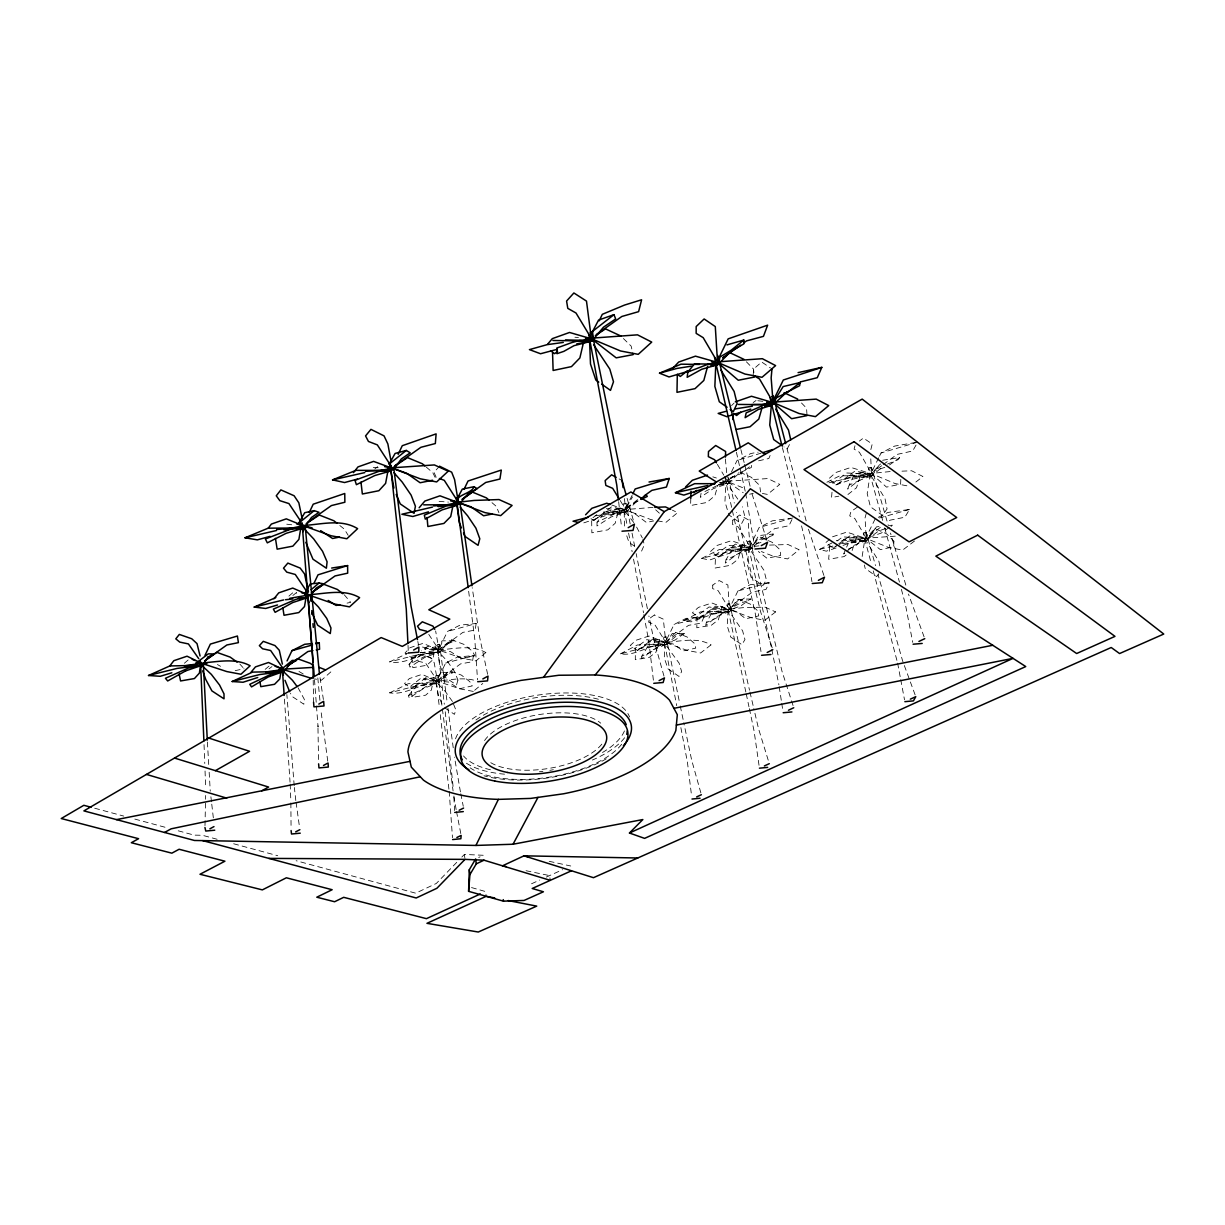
<?xml version="1.0" encoding="UTF-8"?>
<svg xmlns="http://www.w3.org/2000/svg" width="1225" height="1225" viewBox="0 0 1225 1225"><rect width="100%" height="100%" fill="white"/><g stroke="black" fill="none" stroke-linecap="round" stroke-linejoin="round"><path stroke-width="0.75" stroke-dasharray="5 3.75" d="M204.988 825.604L205.524 801.135M205.57 799.251L205.647 795.5M597.05 522.141L596.973 525.969L611.076 516.996L627.583 511.407L604.032 513.183L597.05 522.141L615.93 513.244L627.583 511.407M690.793 498.345L690.609 505.512L706.932 502.464L714.925 495.635L717.804 485.391M900.804 479.373L900.62 484.135L886.517 487.106L871.235 473.539L880.744 463.923M832.005 492.22L831.545 497.534L838.834 496.186M829.769 546.319L828.636 559.304L844.086 556.594L849.461 552.536M753.145 375.141L753.697 368.97L761.69 361.988L770.494 367.99M641.793 656.187L641.502 658.836L653.308 649.618L667.411 643.906L647.413 647.06L641.793 656.187L652.45 651.225L657.657 646.8L667.411 643.906M667.089 641.441L666.813 643.646L675.526 636.632L685.25 633.386L672.326 633.402L667.089 641.441L668.146 642.329L675.22 639.986L684.653 633.126M476.157 623.494L475.178 630.033L462.912 632.376L438.443 650.123L447.447 631.472L459.987 625.148L476.157 623.494L447.447 631.472M473.401 655.666L472.467 661.745L460.6 663.873L436.912 681.115L445.624 663.077L457.782 656.937L473.401 655.666L445.624 663.077M862.17 556.441L864.881 538.954L878.907 561.372L880.515 569.257M701.083 493.277L700.394 497.319L713.363 488.607L729.273 483.171L719.963 483.752M773.205 534.023L772.99 535.294L761.521 539.812L751.247 548.341L758.673 535.601L773.205 534.023L764.155 540.7M435.442 646.831L438.489 650.383L424.708 649.143L435.442 646.831L432.67 659.923L426.805 665.282L412.825 667.656L411.615 655.758M434.017 677.548L431.338 690.119L425.672 695.172L412.105 697.408L410.942 686.046L421.446 677.747L436.958 681.376L434.017 677.548L423.62 679.63L436.958 681.376M706.289 622.698L705.661 625.577L717.038 616.497L731.065 610.877L711.388 613.694L706.289 622.698L716.993 617.722L721.724 613.495L731.065 610.877M726.058 559.702L725.277 563.102L737.128 554.19L751.859 548.647L731.264 550.821L726.058 559.702L737.358 554.634L742.166 550.775L751.859 548.647M870.837 449.575L872.231 444.017L863.411 438.06L859.414 441.046M619.069 508.13L606.084 511.514L625.072 510.105L619.069 508.13L615.21 523.243L607.799 529.858L591.859 532.814L591.629 518.788L597.341 514.24M854.973 445.732L854.085 449.116L859.383 452.239L871.542 473.478L870.669 456.94M866.335 513.137L865.064 517.823L866.197 538.219L854.744 518.435L849.721 515.878L850.946 511.621L858.434 506.4M659.494 639.435L655.972 652.144L649.327 657.366L635.316 659.678L635.331 648.117L646.739 639.664L665.221 642.788L659.494 639.435L647.948 641.716L665.221 642.788M722.168 606.712L718.34 619.835L711.25 625.317L696.795 627.767L697.147 615.746L709.061 606.972L728.829 609.728L722.168 606.712L710.041 609.223L728.829 609.728M742.166 545.064L738.017 559.228L730.422 565.322L715.063 568.032L715.538 554.956L728.247 545.401L749.501 547.422L742.166 545.064L729.197 548.05L749.501 547.422M861.389 472.559L847.072 476.127L870.791 474.029L861.389 472.559L856.52 487.749L847.945 494.502M852.141 550.515L856.704 536.473L865.493 538.694L843.244 539.475L856.704 536.473M731.432 607.998L730.468 610.601C734.632 600.908 769.805 597.586 737.128 599.592L731.432 607.998L732.979 608.657L740.681 606.023L750.542 598.887M849.201 485.069L847.669 489.097L858.648 480.613L873.257 475.315L853.258 476.571L849.201 485.069L860.639 480.016L864.406 476.739L873.257 475.315M845.082 550.622L843.658 554.052L854.024 545.324L867.805 539.919L848.94 541.94L846.628 547.146M770.112 455.501L768.841 458.487L757.004 461.167M704.069 616.68L701.328 623.081L688.496 625.362L665.236 642.528L674.056 624.474L686.092 618.365L704.069 616.68L674.056 624.474M641.578 551.097L644.381 544.773L642.865 539.658M791.963 519.507L788.977 525.739L774.629 528.664L749.547 547.116L759.178 527.47L772.179 520.87L790.845 518.221M632.069 495.375L625.072 509.768L638.47 500.06M728.37 478.271L726.793 481.502L738.721 472.804M731.539 471.793L737.067 460.478L750.971 453.48L758.198 452.163M737.925 590.955L728.875 609.453L752.548 591.951L765.977 589.455L769.3 582.641L750.205 584.723L737.925 590.955L769.3 582.641M878.708 457.752L870.868 473.677L881.632 465.76M879.489 456.159L881.066 452.974L894.663 446.084L915.948 442.424M875.14 518.941L865.57 538.388L880.928 526.995M436.391 680.442L435.809 681.605L441.291 679.523L450.019 672.77L452.791 672.678L445.211 675.557L438.519 682.233L436.391 680.442L440.464 672.586L452.791 672.678M437.34 650.062L442.148 640.813L454.888 640.813L447.033 644.105L440.112 651.271L437.922 649.082L437.34 650.062L443.021 647.688L452.04 640.614M789.497 444.537L787.062 449.07L784.092 446.957M916.04 445.073L912.671 450.984L896.991 454.429L883.164 464.627M636.495 501.668L626.894 511.07L626.725 506.936L632.513 496.921M878.34 517.317L887.941 512.433L909.547 509.447L904.862 517.226L890.146 520.166L887.068 522.432M879.535 464.612L872.644 474.978L883.332 466.342M878.784 573.713L876.732 576.592L865.202 568.446L864.329 565.016M885.644 528.48L878.493 531.083L867.223 539.597L876.503 526.857L880.04 526.474M867.223 539.597L876.503 526.857M882.612 460.263L899.625 457.553L898.063 459.697L884.68 465.255M408.43 695.647L416.377 686.107L439.147 682.493L423.59 688.435L409.303 698.082L408.43 695.647L419.823 690.548L427.173 685.755L439.147 682.493M409.043 664.425L417.266 654.9L440.755 651.547L424.708 657.488L409.946 667.12L409.043 664.425L428.413 654.609L440.755 651.547M439.576 466.204L433.972 472.237L436.161 477.275M456.741 862.339L436.33 883.455L415.673 893.178L296.128 860.716M461.84 857.071L464.397 854.438L483.354 855.28L478.715 857.469M731.555 405.597L734.035 403.117M891.004 526.52L892.397 525.173L888.875 525.556M330.827 671.897L321.501 680.212L314.595 678.895M421.247 654.38L416.638 658.438L418.613 661.347L425.534 662.97L437.463 680.962L434.186 662.725L431.522 658.33L425.412 655.161L421.247 654.38L431.522 658.33M732.734 476.433L727.145 481.364L743.238 492.756M184.378 663.246L188.206 659.923M288.916 596.116L293.097 592.517L296.511 593.13M829.8 539.168L825.665 542.736L833.337 548.126L836.185 546.396M265.167 669.355L269.041 666.094L272.547 666.997M437.202 681.008L449.483 670.688L461.427 675.128L469.757 681.605L472.253 685.908L459.268 688.802L448.518 682.034L437.202 681.008L419.272 683.489L411.615 688.618L404.556 683.55L409.334 678.573L422.074 674.362L437.111 681.1L426.423 677.241L411.615 688.618M474.657 690.272L482.803 683.458M374.743 469.083L377.637 466.679M637.551 499.586L625.424 509.631L635.04 513.842L646.387 522.462L653.675 520.931M420.236 652.803L438.657 650.107L451.413 639.649L463.739 644.304L472.314 651.103L474.887 655.743L461.488 658.683L450.402 651.547L438.749 650.016L427.602 646.387L421.4 650.873M438.657 650.107L423.115 643.339L409.962 647.719L405.031 653.002L412.32 658.223L416.209 655.069M593.712 520.533L611.275 506.936L625.317 509.753L603.297 513.903L593.712 520.533L591.001 518.619M718.371 556.854L735.383 544.114L749.761 547.1L727.956 550.745L718.371 556.854L710.638 551.403L717.115 545.431L731.356 540.684L749.761 547.1M836.568 484.84L854.836 471.196L871.097 473.662L847.179 478.087L836.568 484.84L828.422 479.113L835.756 472.528L850.885 467.429L871.097 473.662M637.429 650.46L652.879 638.975L665.451 642.513L645.958 645.177L637.429 650.46L630.324 645.407L635.989 640.262L648.99 636.02L665.451 642.513M699.689 617.936L715.676 606.084L729.074 609.438L708.663 612.408L699.689 617.936L692.401 612.776L698.449 607.386L711.832 602.991L729.074 609.438M833.337 548.126L837.379 544.865M838.727 543.778L850.518 535.493L865.784 538.372L843.305 542.047L837.609 545.523M292.852 595.472L296.618 592.471M915.887 482.022L922.915 476.51L911.66 470.767L898.905 471.288M638.118 500.994L626.725 506.936M269.025 668.865L271.919 666.63M914.524 541.006L902.641 550.102L888.385 547.376L865.616 538.219L897.067 536.045M832.755 483.354L846.628 472.988L870.791 474.029M889.503 464.964L899.625 457.553M753.161 402.581L756.009 400.514M837.012 541.037L842.815 536.826L865.493 538.694M889.304 527.393L881.571 532.921L872.46 536.213L869.796 536.06M412.32 658.223L418.904 653.706M717.314 485.544L702.828 492.542M624.689 504.302L626.082 503.49L630.186 523.902M438.412 644.962L439.576 644.304L447.202 702.691M436.881 676.062L437.999 675.434L453.082 790.937M870.026 468.302L871.526 467.475L888.385 525.785M748.965 541.879L750.328 541.128L782.009 671.285L790.952 699.062M836.093 547.988L826.263 551.173L819.571 549.397L834.684 541.511M620.401 653.844L637.352 644.993L666.048 644.442C649.908 643.462 636.219 656.6 620.401 653.844L645.33 647.259L666.048 644.442M683.627 620.677L700.547 611.842L729.702 611.397L712.475 614.261L690.992 621.856L683.627 620.677L708.892 614.077L729.702 611.397M664.838 637.536L666.063 636.893L679.86 704.099M728.339 604.4L729.641 603.726L749.516 690.196M864.773 533.212L866.197 532.477L875.492 565.598M701.757 558.34L719.58 549.413L750.435 549.183L732.152 552.276L709.428 560.07L701.757 558.34L728.492 551.602L750.435 549.183M826.875 482.221L839.845 475.79L871.817 475.821L852.462 479.159L832.571 485.973M389.703 692.829L408.185 683.718L437.677 683.045C420.772 682.463 406.47 695.57 389.703 692.829L415.551 686.092L437.677 683.045M420.206 652.466L439.239 652.098C421.829 651.486 406.976 665.206 389.703 661.883L408.782 652.68M848.159 549.198L855.846 545.646L859.445 541.925L867.805 539.919M531.543 883.761L539.735 880.055M546.289 877.085L562.597 869.689M884.817 467.368L875.431 470.431M760.985 542.461L752.518 544.865M843.045 545.416L848.251 543.502L866.458 540.424L836.369 540.623M832.556 536.795L846.781 532.094L865.784 538.372M792.713 517.961L759.178 527.47M909.547 509.447L878.57 518.236M761.123 453.143L737.067 460.478M917.724 442.118L881.066 452.974M583.82 522.861L606.788 515.25L625.99 511.943L602.072 512.019M416.408 655.053L389.703 661.883M842.279 543.624L866.458 540.424M828.927 482.849L849.583 477.873L871.817 475.821M819.571 549.397L834.21 545.768M595.074 515.756L625.99 511.943M235.2 670.642L244.035 668.728M347.058 603.113L350.717 602.348L344.286 594.814M749.623 494.196L753.253 493.445M719.933 482.849L727.038 481.486L723.669 480.92M718.876 485.222L727.727 483.691L720.392 483.691M718.662 484.702L729.273 483.171M418.154 654.824L439.239 652.098M758.949 545.86L749.562 546.947L752.931 548.264M719.688 482.512L726.762 481.854L722.245 480.889M718.646 484.503L727.727 483.691M437.999 675.434L435.809 675.633L435.748 676.69L439.362 707.07M666.063 636.893L663.919 637.077L663.613 638.179L676.721 705.661M439.576 644.304L437.31 644.488L437.248 645.621L444.323 704.237M729.641 603.726L727.436 603.91L727.053 605.073L745.841 691.987M750.328 541.128L748.016 541.297L747.587 542.614L771.367 647.474M866.197 532.477L863.916 532.645L863.349 533.962L870.791 561.678M626.082 503.49L623.602 503.659L623.295 505.098L627.185 525.602M871.526 467.475L869.122 467.644L868.51 469.114L882.658 520.395M890.162 471.564L870.929 473.462L895.107 483.553L910.252 486.432M652.986 507.41L625.026 509.569L650.659 519.522L655.727 520.487M769.499 545.094L788.058 544.528L799.144 549.765L787.583 558.922L773.159 556.165L761.368 551.556M723.041 481.655L726.762 481.854M373.273 467.46L380.623 467.873M606.36 508.681L625.072 510.105M439.086 501.347L448.411 502.112M574.923 337.227L578.46 337.549M286.742 524.193L293.985 525.035M757.846 400.728L763.374 401.371M762.379 493.445L767.508 494.425L779.774 484.38L767.861 478.562L726.793 481.287L745.367 488.775M657.427 520.809L665.895 522.417L677.609 512.601L672.403 510.167M473.294 691.421L460.018 688.879L436.789 681.008C449.759 680.151 463.938 676.675 476.448 680.932M422.472 647.06L438.489 650.383M526.03 870.715L549.566 875.599L550.285 880.346M549.168 861.313L570.743 865.998M217.131 839.278L202.447 835.282L194.193 835.128L174.884 829.907M233.653 843.765L277.738 855.724M94.693 808.224L123.771 816.095M134.827 819.081L167.856 828.008M471.518 887.558L485.605 891.57L486.019 894.725M712.843 476.847L716.395 478.01M611.796 505.022L625.317 509.753M739.946 472.237L751.247 477.26L759.745 485.529L760.526 491.929M752.686 548.341L749.884 546.993L760.128 537.117L772.179 542.323L780.065 549.826L780.662 555.384L767.049 558.324L758.352 551.495M619.146 478.929L622.162 480.567M217.422 664.517L220.546 666.323M298.992 671.468L303.448 674.133M444.675 707.836L454.46 714.359L455.807 709.796L453.127 703.165M634.596 546.243L628.992 542.369L625.669 532.645M339.815 525.525L344.271 529.077L348.176 535.31M426.285 467.108L432.777 472.636L436.146 479.526M491.991 502.679L496.156 506.262L498.927 512.647M655.681 509.814L659.448 513.275M623.403 338.529L631.151 346.124L633.141 354.637M746.393 361.804L753.482 369.062L754.401 377.086M801.502 402.994L806.555 408.216L807.03 415.612M239.84 664.057L242.979 667.564M633.8 522.585L624.183 510.35L624.52 527.5M298.058 687.761L304.351 699.398L303.877 704.207L292.086 696.458L290.493 693.304M452.454 701.496L445.364 691.513L436.023 681.728L438.565 696.336L443.266 706.917M428.765 634.397L439.025 649.954L435.641 630.952M636.617 527.072L642.344 537.959M620.141 500.474L625.73 509.569L624.413 498.59M737.802 499.157L725.966 482.068L724.94 501.699L728.906 514.944L741.508 523.779L745.014 517.21L742.365 506.782M717.375 464.367L723.791 475.147M724.71 476.678L727.466 481.303M924.094 636.878L908.46 594.048M915.121 694.881L902.58 660.78L878.08 574.801M823.904 575.474L808.132 528.22M766.942 540.47L752.028 493.874M791.518 700.792L793.203 705.998M772.225 647.872L760.511 611.459L736.516 512.326M768.213 760.174L758.535 728.707L753.819 708.54M905.826 585.106L890.498 533.074M627.108 498.345L633.907 522.279M700.868 792.927L691.696 760.235L683.795 722.811M663.965 676.077L653.798 639.664L648.898 615.991M884.68 527.715L899.441 582.12M901.386 589.347L905.275 603.803L912.748 642.375M873.272 570.927L897.144 661.27M806.157 520.855L786.159 445.441M740.895 449.621L744.142 462.529M744.616 464.367L750.175 486.493M782.407 447.569L799.358 516.873M801.548 525.908L805.039 540.378L811.945 581.615M728.109 477.046L734.296 503.046M749.945 692.033L753.375 706.702M736.409 452.193L745.244 491.363M745.657 493.216L754.692 547.146M724.756 476.847L731.922 508.559M732.336 510.427L755.396 614.093L760.985 651.547M771.781 649.342L778.901 684.806M487.642 674.317L479.511 636.571L472.222 587.663M746.224 693.825L748.965 706.779M749.363 708.632L754.049 730.835L759.178 766.314M680.243 705.968L683.412 720.943M647.397 608.702L636.143 553.577M632.039 533.181L634.657 546.166M460.432 791.917L454.506 757.173M460.784 793.708L463.249 806.249M456.144 809.618L453.342 792.82M456.496 811.471L460.799 833.567M417.817 641.456L418.537 645.162M628.593 533.059L632.131 551.709M633.539 559.151L643.523 612.791M897.619 663.123L900.39 677.808M900.727 679.645L904.525 699.827M680.87 727.604L687.424 762.256L691.528 795.347M643.86 614.628L648.928 642.222L653.538 681.452M779.192 686.674L781.473 701.573M781.749 703.426L782.897 710.883M320.016 677.67L323.385 699.506M327.764 761.169L320.812 709.765M295.807 800.553L294.368 787.522M296.067 802.375L299.62 827.84M453.235 747.786L447.447 704.574M468.654 591.277L474.795 639.22L477.536 679.89M464.397 854.438L464.811 857.73M445.242 711.802L453.403 789.528M440.265 714.665L448.962 789.436M449.177 791.273L452.484 837.701M210.899 796.755L211.542 802.329M211.757 804.182L213.686 820.903M618.656 501.699L621.58 527.516M317.811 677.9L319.924 700.394M725.399 458.946L727.129 477.582M294.214 785.669L286.849 694.529M314.503 679.814L318.071 727.083L317.918 725.139L318.592 762.011M284.445 699.138L290.049 782.193M290.172 784.107L290.846 801.028M453.847 797.169L454.628 810.537M207.408 742.013L208.725 764.706M209.169 772.271L210.256 791.182M408.017 645.361L408.292 651.103M204.039 744.662L204.759 763.481M205.05 771.015L205.693 787.966M313.202 680.105L313.569 702.185M290.861 802.865L291.075 828.682M606.253 758.842A89.012 38.832 -8.9 0 1 484.013 775.793M624.628 737.726A88.858 39.016 -8.9 0 1 592.395 760.051M504.547 774.185A88.858 39.016 -8.9 0 1 465.316 762.486M455.562 738.828A88.858 39.016 -8.9 0 1 542.644 694.468A88.858 39.016 -8.9 0 1 629.543 717.008M624.428 730.942A84.249 36.98 -8.9 0 1 599.5 754.171M553.363 769.713A84.249 36.98 -8.9 0 1 549.872 770.326M542.874 771.352A84.249 36.98 -8.9 0 1 539.398 771.765M490.444 769.759A84.249 36.98 -8.9 0 1 463.525 755.932M475.928 719.994A84.249 36.98 -8.9 0 1 600.495 699.873M621.657 744.279A84.433 36.765 -8.9 0 1 549.076 777.186A84.433 36.765 -8.9 0 1 470.155 767.845M601.812 744.142A62.827 27.348 -8.9 0 1 547.085 768.688A62.827 27.348 -8.9 0 1 488.469 761.169M484.564 740.574A62.827 27.348 -8.9 0 1 540.562 714.359A62.827 27.348 -8.9 0 1 600.74 723.194M751.384 465.377L751.369 467.46L739.364 473.034L728.615 482.818L729.687 478.301L740.16 473.952L751.384 465.377M664.486 643.125L664.333 658.162L668.038 668.911L678.987 676.399L681.651 671.622L679.125 663.184L664.486 643.125M893.882 541.205L893.714 546.763L880.408 549.673L865.907 538.265L874.91 528.587L886.502 533.748L893.882 541.205M712.782 585.106L712.628 588.612L718.126 590.664L729.457 609.284L727.88 585.014L719.136 580.543L712.782 585.106M728.14 610.035L727.206 625.837L730.697 636.985L741.845 644.672L744.953 639.588L742.61 630.829L728.14 610.035M748.781 547.697L747.541 565.246L751.139 577.358L762.93 585.565L766.36 579.808L763.956 570.283L748.781 547.697M732.81 520.196L732.489 524.438L738.231 526.964L750.175 546.932L748.383 526.382L748.843 520.135L739.686 514.975L732.81 520.196M870.148 474.228L867.208 493.675L870.393 506.752L882.628 515.465L887.038 508.926L885.017 498.636L870.148 474.228M457.936 680.074L456.542 684.959L444.997 677.241L440.142 666.186L437.524 650.735L447.156 660.995L454.475 671.392L457.936 680.074M739.043 599.454L729.181 609.346L736.118 611.52L745.795 618.763L758.688 615.899L757.969 611.045L750.466 604.185L739.043 599.454M675.756 632.452L665.543 642.421L673.321 644.028L683.06 650.98L695.739 648.132L694.636 643.6L687.087 636.985L675.756 632.452M485.835 652.558L476.004 660.888L462.284 658.284L438.32 650C454.062 648.928 471.319 644.365 485.835 652.558M710.959 644.901L700.639 652.986L687.363 650.46L665.221 642.405C680.334 641.517 697.117 636.724 710.959 644.901M775.624 611.903L764.813 620.294L751.216 617.706L728.86 609.315L743.039 607.646L765.104 607.156L775.624 611.903M654.395 614.996L648.53 619.253L648.852 622.453L654.563 624.275L665.818 642.375L663.322 619.161L654.395 614.996"/><path stroke-width="1.5" d="M677.287 375.662L676.981 392.322L695.034 388.647L703.824 380.454L707.606 366.352M690.793 498.345L690.977 491.179M725.46 457.078L725.644 451.504L715.691 445.502L708.479 451.535L708.341 456.634L714.619 459.758L716.457 462.836M715.844 362.845L714.864 386.426L719.305 401.754L727.068 407.282M733.04 419.685L733.27 414.433M468.608 891.341L469.91 874.619L476.265 863.855L475.622 858.939L469.298 869.75L468.608 891.341L503.444 901.156L524.055 900.452L543.41 891.785L532.217 888.493L571.493 870.776M771.49 403.01L769.744 425.06L773.71 439.561L782.607 445.9M771.964 368.985L771.153 377.913L773.052 402.244M687.837 372.017L707.591 364.407L719.534 364.208L694.514 363.871L687.837 372.017L687.164 377.3L701.757 369.261L717.758 364.713L714.129 364.652M200.823 663.047L199.384 673.107L194.438 678.543L180.58 680.962L179.11 674.01M281.337 669.631L279.775 679.002L274.553 684.3L260.787 686.658L259.914 681.559M306.648 594.003L304.489 606.559L298.808 612.577L284.016 615.272L282.837 607.753M800.139 382.537L799.588 385.722L786.22 392.582L774.261 403.882L776.007 398.033L783.173 386.564L800.139 382.537L787.981 392.015L776.007 398.033M388.34 468.808L385.599 483.4L378.877 490.72L362.355 493.997L360.977 482.083M453.602 502.663L450.708 516.567L443.909 523.427L427.862 526.505L427.05 517.425M583.314 343.276L579.869 357.96L571.493 366.597L553.118 370.471L552.567 353.045M762.164 407.374L758.796 419.088L750.067 426.744L736.103 429.5M649.02 482.022L669.263 478.47L666.431 487.06L651.868 490.352L644.427 495.742M592.732 331.225L592.701 340.198L603.481 327.197L615.67 318.944L613.97 314.657L598.55 320.092L592.732 331.225L613.97 314.657M798.088 372.63L821.807 367.377L817.274 377.698L800.813 381.817L797.812 383.992M205.05 655.268L210.363 644.09L237.42 636.02L238.4 642.635L226.87 644.978L205.769 660.03M309.267 512.479L313.217 504.195L344.761 493.491L344.868 502.25L331.408 505.573L307.429 522.554M313.998 583.238L318.01 574.831L347.609 565.582L347.686 573.162L335.053 575.949L311.334 592.885M287.048 660.918L291.948 650.674L304.688 644.289L311.977 643.554M398.156 454.322L402.275 445.701L436.115 433.88L435.334 443.542L420.879 447.309L394.634 465.913M464.061 489.28L468.042 481.012L501.301 470.063L499.938 479.021L485.743 482.466L462.131 499.341M599.193 320.812L602.317 314.32L624.49 305.086L641.609 299.773L638.608 311.655L621.825 316.479L596.529 334.425M632.85 493.767L635.178 488.974L669.263 478.47M717.574 360.625L728.155 338.866L767.631 325.161L763.451 336.354L746.592 340.872L743.606 343.015M506.124 866.58L502.495 865.815L523.994 855.831L593.467 877.682L1111.213 647.504L1119.573 653.553L1163.75 634.045L862.186 399.105L664.256 511.652L630.89 491.96L428.827 609.774L449.805 619.13L402.321 646.402L381.159 637.567L83.897 810.889L194.423 840.472L475.928 845.434L498.391 799.374L530.655 798.409L563.531 793.785A136.343 59.55 -8.9 0 0 675.863 730.452L677.318 714.696L669.539 700.21A136.343 59.55 -8.9 0 0 595.182 674.944L558.83 675.251L521.084 680.38A136.343 59.55 -8.9 0 0 407.925 751.89L411.309 767.141L423.406 780.095A136.343 59.55 -8.9 0 0 498.391 799.374M773.128 400.866L783.311 380.01L821.807 367.377M475.928 845.434L513.045 844.239L537.989 797.383M456.818 499.356L462.315 489.097L474.014 486.692L477.03 488.607L467.766 494.058L459.605 503.858C451.213 495.252 471.901 494.318 474.014 486.692M389.198 464.061L395.093 453.464L406.287 450.433L410.207 452.837L401.325 458.931L393.547 469.512L389.198 464.061L406.287 450.433M306.296 593.237L304.627 593.834L310.139 583.988L319.067 583.008L323.507 583.804L316.387 587.954L310.185 596.238M298.823 523.06L304.719 512.708L314.197 510.641L318.99 512.295L311.426 517.501L304.872 527.087L300.661 522.998L298.823 523.06L314.197 510.641M543.502 677.333L664.256 511.652M268.352 528.052L271.383 524.07L286.298 518.849L303.188 525.724L288.61 528.756M169.739 666.048L173.843 660.688L187.042 656.202L201.467 663.23L184.347 665.91M353.474 472.62L357.991 466.909L373.61 461.396L391.801 468.088L379.214 470.905M273.971 598.78L278.733 592.869L292.729 588.061L308.608 594.982L289.774 598.321M251.125 672.112L255.474 666.89L268.52 662.495L283.189 669.432L265.794 672.004M595.182 674.944L750.358 488.79L1025.754 666.568L644.595 838.375L629.451 833.015L642.834 819.556L513.045 844.239M547.59 344.225L552.322 338.636L569.533 332.465L589.072 338.131M419.134 507.778L424.861 501.056L439.974 495.819L457.951 502.495L443.741 505.404M672.433 368.71L678.665 362.064L695.463 356.153L715.232 361.773M585.581 514.776L591.859 508.298L606.727 503.245L610.111 504.424M550.285 880.346L484.013 860.195L465.01 859.368L436.896 888.278L416.194 897.986L202.692 840.61M685.571 486.922L692.37 480.261L707.529 475.116M311.089 589.73L319.067 583.008M557.589 351.299L554.665 353.673L550.622 350.825M687.378 370.746L680.319 376.458L677.287 374.314M740.681 412.212L736.608 415.505L733.683 413.453M693.809 492.741L696.719 490.383M743.805 340.045L731.34 350.105L719.841 357.133L718.784 363.779L730.621 351.544L743.897 343.873L743.805 340.045L726.961 344.899M640.813 498.897L646.172 494.701L647.275 496.462L641.119 499.433M287.523 666.155L297.491 658.713L310.338 663.353L313.401 665.619M782.836 394.863L787.323 391.602M462.33 499.279L472.36 492.083L486.417 497.886L489.204 500.275M287.37 666.293L307.904 651.532L312.911 650.567M740.62 345.159L722.735 358.022L729.671 352.601L744.034 359.384M313.187 591.675L323.676 584.248L337.35 589.439L342.908 593.742M204.606 660.979L216.84 652.358L230.177 657.121L237.083 662.067M595.335 335.604L605.487 328.882L620.815 336.002M306.189 523.672L319.296 515.021L333.889 520.778L336.86 523.152M395.032 465.883L407.542 457.629L422.38 463.785L424.983 466.005M590.205 332.649L591.798 331.608L622.407 481.792L626.067 494.67M457.614 496.875L458.962 496.033M771.628 396.793L773.205 395.859L785.684 443.603M304.627 593.834L308.486 591.598M318.806 704.099L323.66 701.312L323.997 705.983L313.952 706.856L313.569 702.185M413.621 650.031L418.889 647.03L418.736 652.159L408.384 653.017M628.195 527.669L634.428 524.116L633.034 530.394L621.994 531.206M215.401 770.647L249.563 751.293L208.801 738.062M164.533 832.464L171.148 828.82L420.313 776.788M116.498 819.617L261.737 790.799L268.597 787.047L174.517 758.061M323.492 765.457L328.055 762.991L328.346 767.049L318.959 767.922L318.623 763.849M482.834 678.926L488.025 676.108L487.535 680.886L477.673 681.728M209.873 828.835L213.977 826.599M761.246 545.63L767.524 542.262L765.472 548.203L754.983 548.999M295.684 831.852L299.88 829.662M818.377 580.344L824.517 577.189L822.251 582.702L812.267 583.498M659.096 680.61L664.471 677.9L663.138 682.509L653.767 683.32M767.172 652.496L772.807 649.694M459.161 810.246L463.601 808.056M456.864 837.502L461.151 835.419L460.86 838.742L452.592 839.569M918.918 641.441L924.768 638.669M788.456 710.24L793.754 707.744M476.265 863.855L484.013 860.195M706.565 487.657L683.856 495.099L675.434 492.71L694.682 483.676L714.879 483.691M257.755 677.502L243.055 682.248L232.183 681.513L252.503 672.112L283.725 671.438L268.153 676.996L251.523 686.903L249.778 684.3L271.322 674.148L283.603 671.285M480.384 893.959L426.438 918.658L343.704 897.328L334.593 901.738L316.8 897.205L332.143 889.717L286.359 877.789L262.349 889.886L199.997 874.267L224.91 861.206L179.095 849.262L171.852 853.167L131.32 842.723L138.578 838.696L61.25 818.53L83.836 805.3L91.079 807.244M696.673 796.893L701.374 794.734M764.354 765.931L769.3 763.68M910.328 699.169L915.779 696.673L913.421 700.884L904.877 701.665M629.451 833.015L1013.044 658.361L676.353 725.093M171.837 672.785L160.261 676.292L148.516 675.496L169.846 665.941L202.018 665.282L196.812 666.155M277.539 604.982L265.687 608.457L254.218 607.079L275.824 597.54M689.568 370.869L669.018 376.948L659.525 373.181L681.039 364.177L699.429 364.438M270.036 536.351L257.373 539.857L245.046 537.79L268.183 528.159L303.815 527.99L296.71 529.231M357.44 479.097L344.577 482.543L332.557 479.878L355.863 470.369L390.653 470.431L385.094 471.013M750.757 409.089L726.762 416.668L718.172 413.407L726.502 411.187M428.459 511.866L412.81 516.506L401.861 514.24L432.502 507.089M735.276 401.877L751.476 396.257L772.592 402.458L761.873 404.771M557.237 349.309L540.547 353.749L529.43 349.615L547.07 344.669L563.286 342.433M307.597 597.647L292.668 602.577L275.12 612.316L273.374 609.101L296.159 599.255L307.23 597.233M762.777 452.638L772.653 449.544M312.589 644.932L291.948 650.674M315.943 643.875L319.281 642.834L319.587 649.265L316.249 649.908M771.643 405.307L758.367 409.441L745.137 417.679L746.147 412.871L764.201 404.954L773.174 404.388M457.017 505.251L442.041 509.922L425.274 519.109L424.325 515.112L446.359 506.017L458.594 504.44M305.653 527.424L286.129 533.334L267.31 542.859L265.396 538.985L289.835 529.506L305.653 527.424L276.59 529.491M390.775 470.921L374.758 475.56L356.398 484.687L354.974 480.292L378.984 471.349L392.628 470.048M659.525 373.181L676.782 368.465L691.482 366.137M332.557 479.878L364.805 472.59M245.046 537.79L276.513 530.502M593.497 340.627L574.004 345.68L563.837 351.361L556.992 353.688L556.808 348.038L571.493 342.678L579.471 340.535L593.497 340.627L565.491 339.907M675.434 492.71L707.759 485.498M588.23 517.272L573.04 521.207L578.552 522.478M254.218 607.079L283.664 599.928M581.829 340.948L590.848 338.636M148.516 675.496L176.997 668.421L202.018 665.282M232.183 681.513L259.746 674.546L283.725 671.438L278.611 672.295M707.912 364.438L717.023 362.294M339.738 604.66L336.079 605.441L328.223 600.464M339.509 537.086L332.572 538.495L320.644 530.639M492.128 514.041L483.615 515.771L471.043 506.844L459.666 502.939M807.03 415.612L791.641 418.705L775.226 404.495M432.593 480.246L420.114 482.742L406.685 473.263L393.547 468.547M261.737 790.799L410.023 761.337M673.903 708.326L992.771 645.269M754.401 377.086L738.277 380.24L719.718 364.315M711.051 484.549L714.604 483.875M633.141 354.637L616.19 357.853L592.471 339.524M576.761 343.842L591.629 341.132L552.904 340.473M734.832 408.966L752.349 406.195M710.592 365.999L717.804 364.698L714.053 364.912M385.063 471.748L390.622 470.752M764.676 406.317L771.612 405.092M453.25 505.68L456.818 505.067M300.048 598.673L307.368 597.433L298.257 598.321M331.653 568.048L347.609 565.582M202.891 662.909C218.601 661.668 235.598 657.856 250.145 665.757L240.942 674.255L226.839 671.576L202.738 663.69M284.613 669.11L313.34 667.365M309.925 594.63C326.447 593.558 344.485 588.796 359.629 597.678L349.538 606.88L334.731 604.063L309.956 595.442M457.568 502.296L474.136 500.443L499.004 499.555L512.096 505.435L500.703 515.618L484.962 512.617L459.283 502.939M302.728 525.54C320.965 524.606 340.994 518.466 357.623 528.649L346.859 538.755L331.072 535.754L304.504 526.168M772.362 402.198L816.217 399.12L828.728 405.597L815.452 416.638L799.067 413.514L774.032 402.903M391.387 467.858L434.37 464.933L448.228 471.181L436.667 481.93L420.267 478.807L393.087 468.501M285.486 599.729L292.775 598.933M718.539 361.804L762.363 358.695L775.609 365.601L762.011 377.3L744.938 374.038L718.417 362.707M592.364 338.115L637.505 334.838L651.731 342.097L638.225 354.347L620.508 350.962L592.18 339.019M315.637 643.202L319.281 642.834M691.987 799.037L700.072 798.241M214.758 830.198L205.769 831.055L204.942 827.472M454.735 812.435L463.295 811.608M300.263 833.168L291.519 834.011L291.091 830.519M759.439 768.182L767.677 767.386M283.802 529.828L289.253 529.322M296.542 528.649L303.815 527.99M783.173 712.736L791.917 711.939M438.091 506.583L443.695 506.078M453.005 505.251L456.741 504.914M761.552 655.298L770.938 654.502M913.1 644.212L922.195 643.431M587.388 339.356L590.588 339.111L585.213 339.371M433.589 505.925L456.772 504.44M585.963 341.392L591.629 341.132M365.479 471.166L390.729 470.048M654.763 507.349L665.481 506.936L670.672 509.355M712.935 362.845L716.732 362.738L713.455 362.768M751.828 404.572L773.189 404.296M766.636 402.872L772.286 402.872L767.08 402.566M423.697 504.838L456.772 504.761M268.872 858.403L465.01 859.368M738.323 404.434L771.505 404.755M637.766 857.99L523.994 855.831L527.592 856.612M203.304 663.292L206.826 663.598M585.55 338.177L589.087 338.483M711.465 361.758L715.17 362.11M767.064 401.8L772.592 402.458M305.056 594.676L308.47 595.289M311.135 678.237L284.552 669.922M494.732 897.956L486.218 896.302L426.958 923.328L478.271 932.026L536.734 906.117L508.191 900.559M384.543 466.603L391.801 468.088M450.586 500.872L457.951 502.495M305.04 526.046L312.099 527.853M426.713 631.273L419.562 629.436L417.526 626.189L422.303 621.81L432.915 626.097L434.722 629.344M296.68 523.963L303.188 525.724M146.449 774.414L226.763 798.133M301.442 592.64L308.608 594.982M439.407 478.5L444.277 480.338L458.364 502.311L454.582 479.572L451.673 472.192L439.576 466.204M318.791 667.242L325.666 669.907M275.012 666.17L283.189 669.432M192.172 659.295L195.265 660.612M784.107 392.72L797.72 399.09M388.692 466.985L391.617 468.486M453.97 500.933L457.752 502.862M616.144 477.291L611.612 474.825L605.135 480.613L605.839 485.422L612.668 488.331L619.207 498.958M754.738 376.106L759.531 379L772.163 400.697M716.426 481.992L699.215 471.058L748.245 442.822L765.135 454.291M598.765 382.108L595.84 380.026L590.496 364.009L589.516 339.187M601.705 384.175L610.494 390.377L613.495 381.771L609.805 369.108L593.666 344.792M730.177 409.487L733.285 411.707L737.113 403.561L734.127 391.449L720.928 370.18M311.012 599.408L318.439 607.003L326.723 618.395L330.964 627.966L330.291 633.57L317.688 625.194L311.839 613.005M393.96 472.728L402.213 482.099L411.11 495.114L415.413 506.262L414.065 513.336L400.253 503.919L396.226 494.487M460.309 507.334L467.598 515.786L475.928 528.174L479.787 538.755L478.041 545.324L464.842 536.305L463.479 532.952M296.94 686.276L292.469 680.319L281.949 670.075L283.465 675.189M198.726 658.667L188.42 643.921L179.723 642.099L175.803 638.853L179.325 634.428L191.728 638.746L197.026 643.615L200.073 656.003M283.542 669.279L270.648 650.521L262.594 648.775L259.363 645.652L263.283 641.349L274.936 645.544L279.285 650.245L282.378 664.088M775.67 409.165L788.502 430.082L790.753 439.882M303.034 526.076L301.503 523.795L298.9 539.383L292.867 546.151L277.141 549.168L275.457 538.357M306.878 591.675L295.271 574.464L286.772 572.136L283.511 568.17L287.86 563.087L300.186 568.094L304.581 573.974L308.256 591.338M300.447 520.824L288.932 503.582L279.821 500.657L276.268 495.803L280.877 489.893L294.107 495.757L298.854 502.862L302.131 518.558M391.25 466.358L377.331 444.889L368.449 441.459L365.555 435.901L370.945 429.362L384.038 435.87L387.881 443.986L391.234 462.376M590.389 336.814L575.995 313.003L567.788 308.363L566.578 301.044L573.882 292.974L586.484 301.09L591.338 338.406M716.548 360.441L703.196 337.671L696.152 333.368L696.183 326.539L704.13 318.959L715.293 326.585L717.513 362.064M289.697 691.712L284.981 680.304M461.427 527.929L459.39 522.891L456.649 503.108M201.405 667.38L200.15 663.889L211.343 674.378L219.551 685.02L224.007 693.886L224.022 698.832L211.91 690.9L205.815 679.615L202.676 670.871M307.291 595.626L309.113 602.577M303.126 531.681L301.779 526.352L313.692 538.923L322.542 551.281L327.09 561.785L326.386 568.216L312.972 559.197L305.806 542.323M740.436 447.783L717.743 355.48M770.05 397.712L781.948 445.716M714.527 357.455L735.995 450.341M417.465 639.603L411.049 606.237L393.654 467.047M588.612 333.69L616.772 485.115L618.441 499.861M390.423 468.7L393.914 488.025M319.449 674.041L305.193 526.367M471.931 585.78L459.773 501.638M503.245 899.609L503.444 901.156M456.282 497.702L468.195 587.587M622.162 480.567L623.081 487.611M469.298 869.75L469.91 874.619M390.239 463.188L406.271 609.039L407.925 643.462M310.492 595.656L310.982 601.261M311.808 610.601L312.13 614.337M312.957 623.678L313.294 627.414M302.054 522.753L313.064 660.995M313.508 666.584L314.228 676.307M308.149 598.78L312.926 662.051M282.24 667.472L284.185 695.417M207.301 740.13L203.35 664.088M200.487 661.24L203.886 740.895M312.896 661.684L313.171 678.252M468.869 769.668A89.012 38.832 -8.9 0 1 537.622 700.899A89.012 38.832 -8.9 0 1 623.403 745.627M627.215 731.08A84.433 36.765 -8.9 0 1 626.741 734.342M462.392 759.883A84.433 36.765 -8.9 0 1 527.408 706.473A84.433 36.765 -8.9 0 1 626.266 724.741M207.882 657.182L202.983 664.44L198.083 662.327L195.678 663.429L208.281 653.859L213.579 653.936L207.882 657.182M290.203 663.552L284.659 670.611L280.755 668.62L279.009 669.738L283.618 667.487L292.193 660.428L296.588 660.428L290.203 663.552M185.603 670.917L167.687 680.962L165.452 678.267L188.543 667.993L203.718 664.716L185.603 670.917M854.116 441.72L803.967 469.558L909.088 541.879L956.71 517.532L854.116 441.72M977.673 535.157L935.839 556.135L1076.652 653.522L1114.98 636.372L977.673 535.157M507.517 772.47A62.919 27.241 -8.9 0 0 606.344 740.788A62.919 27.241 -8.9 0 0 519.415 723.577A62.919 27.241 -8.9 0 0 507.517 772.47M494.762 781.029A84.54 36.628 -8.9 0 0 627.476 738.384A84.54 36.628 -8.9 0 0 510.565 715.339A84.54 36.628 -8.9 0 0 494.762 781.029"/></g></svg>
